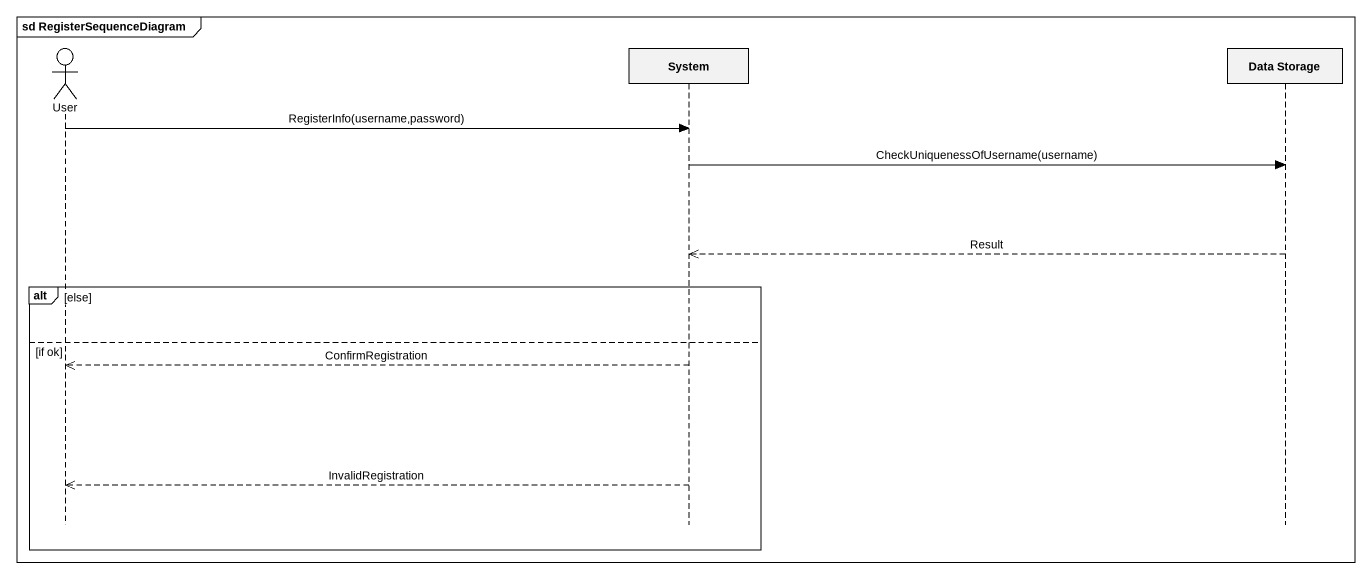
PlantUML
@startuml
mainframe sd RegisterSequenceDiagram
hide footbox
actor User
participant System
participant "Data Storage" as Data_Storage

User -> System : RegisterInfo(username,password)
System -> Data_Storage : CheckUniquenessOfUsername(username)
Data_Storage -->> System : Result
alt else
else if ok
  System -->> User : ConfirmRegistration
  System -->> User : InvalidRegistration
end
@enduml
